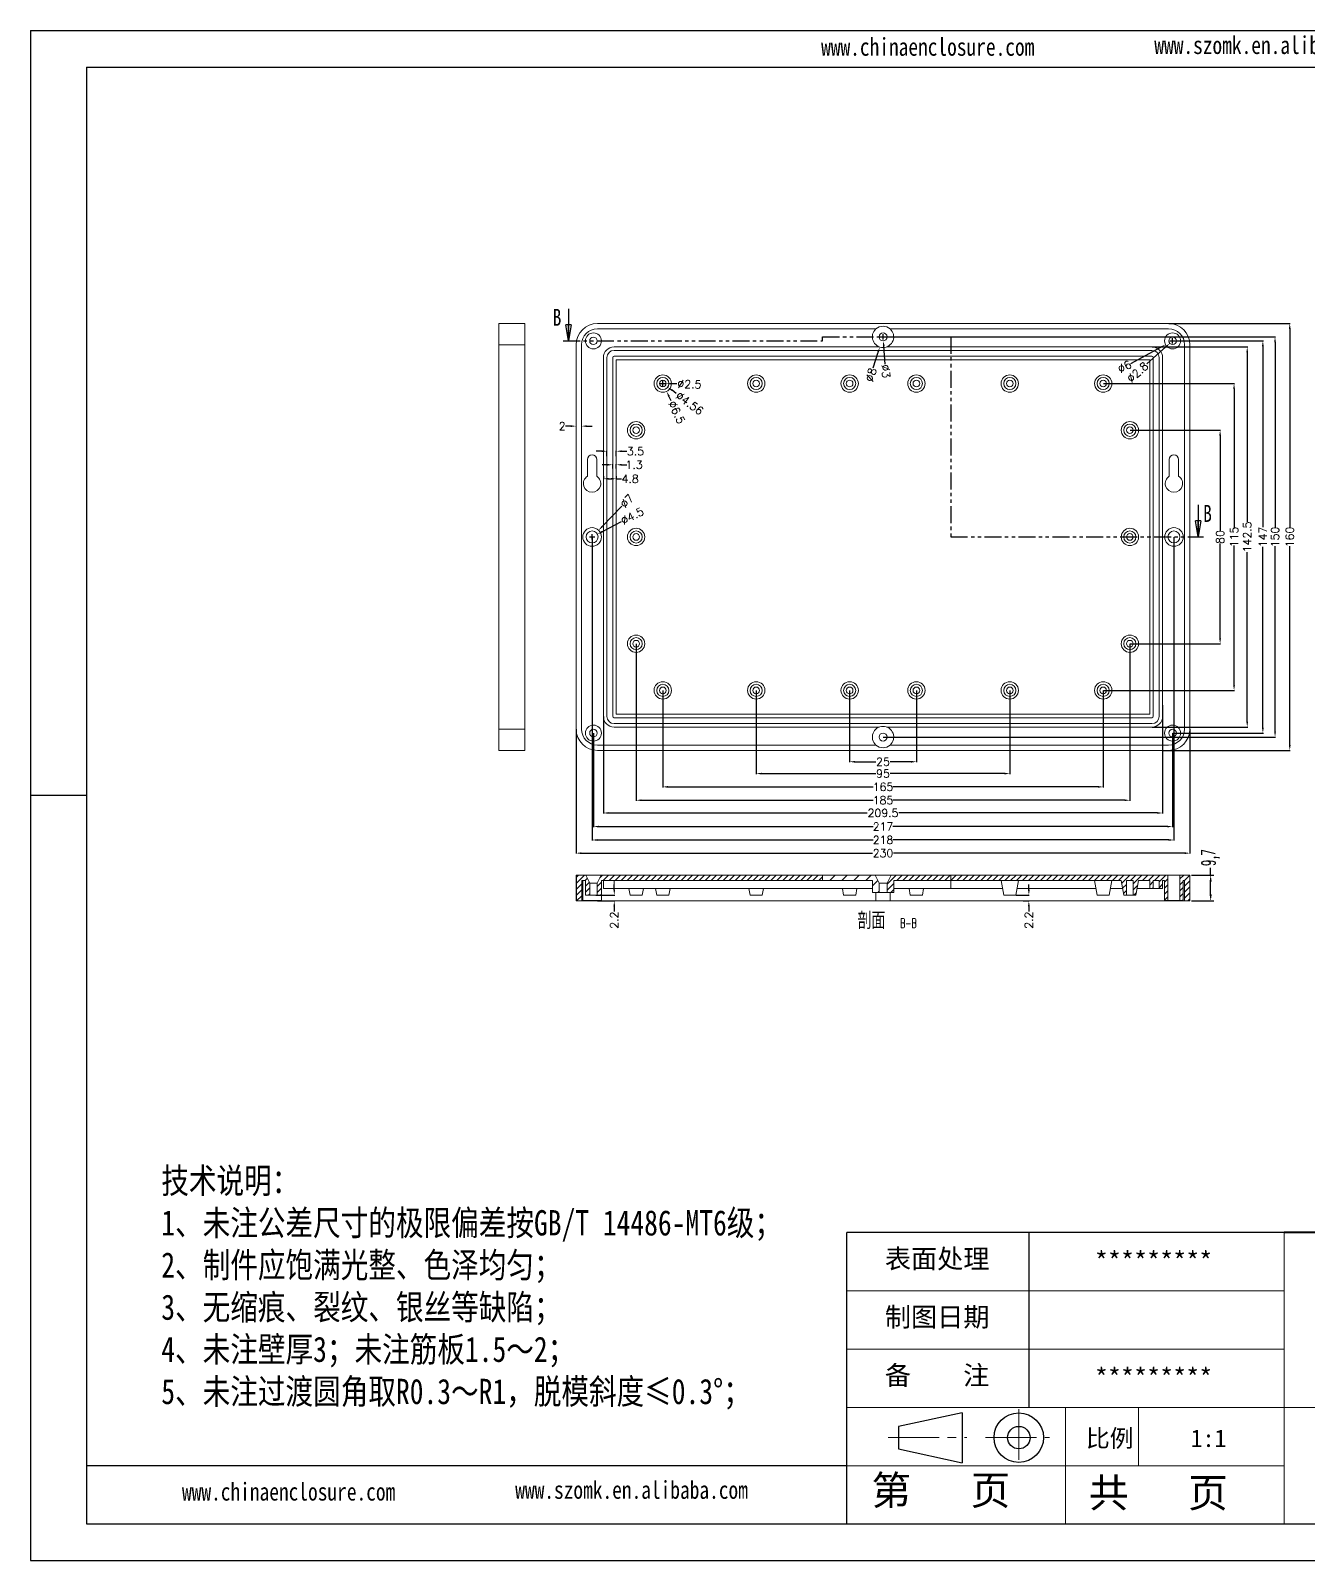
# Model space of a CAD drawing. Header units: inches. Extents: x 1539 to 3411, y 532 to 1105.
# Drawn here: x 2486 to 2965, y 532 to 1105 of the extents above; entities that cross this region are included whole.
import ezdxf

# ---------------------------------------------------------------- set-up
doc = ezdxf.new("R2010")
doc.units = ezdxf.units.IN
doc.linetypes.add('CENTER2', pattern=[28.575, 19.05, -3.175, 3.175, -3.175])
doc.linetypes.add('PHANTOM', pattern=[12.7, 6.35, -1.27, 1.27, -1.27, 1.27, -1.27])
doc.layers.add('文字', color=81, linetype='Continuous')
for name, color, linetype, lineweight in [('粗实线', 7, 'Continuous', 30), ('细实线', 3, 'Continuous', 9), ('细点划线', 2, 'CENTER2', 9)]:
    doc.layers.add(name, color=color, linetype=linetype, lineweight=lineweight)
doc.styles.add('SLDTEXTSTYLE0', font='TXT', dxfattribs={"width": 0.75})
doc.styles.add('SLDTEXTSTYLE1', font='TXT', dxfattribs={"width": 0.75, "bigfont": 'bigfont'})
doc.styles.add('SLDTEXTSTYLE2', font='TXT', dxfattribs={"width": 0.6, "bigfont": 'bigfont'})
doc.styles.get("Standard").update_dxf_attribs({"font": 'txt', "bigfont": 'gbcbig.shx'})
doc.styles.add('宋体', font='', dxfattribs={"width": 0.8, "height": 3.5})
doc.styles.get('宋体').set_extended_font_data('SimSun')
doc.dimstyles.new('3', dxfattribs={"dimtxt": 3, "dimasz": 2, "dimexe": 0.18, "dimexo": 0.0625, "dimgap": 0.2, "dimtad": 0, "dimzin": 12, "dimdsep": 46, "dimtxsty": 'Standard', "dimcen": 1, "dimclrd": 3, "dimclre": 3, "dimadec": 0, "dimazin": 0, "dimtfac": 1, "dimtofl": 0, "dimtmove": 0, "dimatfit": 3, "dimfxl": 0, "dimtolj": 1, "dimtzin": 0, "dimarcsym": 0})
doc.dimstyles.new('5', dxfattribs={"dimtxt": 5, "dimasz": 2.5, "dimexe": 1.25, "dimexo": 0.625, "dimtad": 0, "dimzin": 12, "dimtxsty": 'SLDTEXTSTYLE2', "dimcen": 2.5, "dimclrd": 3, "dimclre": 3, "dimclrt": 256, "dimadec": 0, "dimazin": 0, "dimtfac": 1, "dimtmove": 0, "dimatfit": 3, "dimfxl": 0, "dimarcsym": 0})
pattern_1 = [(45, (0, -3.431), (-1.122532, 1.122532), [])]

# ---------------------------------------------------------------- blocks, each defined once
blk = doc.blocks.new('_CLOSED')
at = {"color": 0, "linetype": 'ByBlock', "lineweight": -2}
for p, q in [((-1, 0.166667), (0, 0)), ((-1, 0.166667), (-1, -0.166667)), ((0, 0), (-1, -0.166667)), ((0, 0), (-1, 0))]:
    blk.add_line(p, q, dxfattribs=at)
blk = doc.blocks.new('SW_NOTE_1')
at = {"color": 0, "linetype": 'Continuous', "lineweight": 0, "attachment_point": 2}
for s, insert, char_height, style in [('\\M+19655\\M+196CA', (8.33, 8.19), 6.35, 'SLDTEXTSTYLE1'), ('B-B', (22.23, 5.8), 3.5, 'SLDTEXTSTYLE2')]:
    blk.add_mtext(s, dxfattribs=dict(at, insert=insert, char_height=char_height, style=style))
blk = doc.blocks.new('*D145')
at = {"color": 3, "lineweight": -2}
for p, q in [((2792.96, 857.82), (2792.96, 830.95)), ((2817.96, 857.82), (2817.96, 830.95)), ((2794.96, 831.13), (2802.76, 831.13)), ((2815.96, 831.13), (2808.16, 831.13))]:
    blk.add_line(p, q, dxfattribs=at)
at = {"color": 3}
for points in [[(2794.96, 831.46), (2794.96, 830.79), (2792.96, 831.13)], [(2815.96, 831.46), (2815.96, 830.79), (2817.96, 831.13)]]:
    blk.add_solid(points, dxfattribs=at)
at = {"layer": 'Defpoints', "color": 0}
for p in [(2792.96, 857.88), (2817.96, 857.88), (2817.96, 831.13)]:
    blk.add_point(p, dxfattribs=at)
at = {"color": 0, "insert": (2805.46, 831.13), "char_height": 3, "attachment_point": 5}
blk.add_mtext('\\A1;25', dxfattribs=at)
blk = doc.blocks.new('*D146')
at = {"color": 3, "lineweight": -2}
for p, q in [((2757.96, 857.82), (2757.96, 826.51)), ((2852.96, 857.82), (2852.96, 826.51)), ((2759.96, 826.69), (2802.76, 826.69)), ((2850.96, 826.69), (2808.16, 826.69))]:
    blk.add_line(p, q, dxfattribs=at)
at = {"color": 3}
for points in [[(2759.96, 827.02), (2759.96, 826.35), (2757.96, 826.69)], [(2850.96, 827.02), (2850.96, 826.35), (2852.96, 826.69)]]:
    blk.add_solid(points, dxfattribs=at)
at = {"layer": 'Defpoints', "color": 0}
for p in [(2757.96, 857.88), (2852.96, 857.88), (2852.96, 826.69)]:
    blk.add_point(p, dxfattribs=at)
at = {"color": 0, "insert": (2805.46, 826.69), "char_height": 3, "attachment_point": 5}
blk.add_mtext('\\A1;95', dxfattribs=at)
blk = doc.blocks.new('*D147')
at = {"color": 3, "lineweight": -2}
for p, q in [((2722.96, 857.82), (2722.96, 821.53)), ((2887.96, 857.82), (2887.96, 821.53)), ((2724.96, 821.71), (2801.76, 821.71)), ((2885.96, 821.71), (2809.16, 821.71))]:
    blk.add_line(p, q, dxfattribs=at)
at = {"color": 3}
for points in [[(2724.96, 822.04), (2724.96, 821.37), (2722.96, 821.71)], [(2885.96, 822.04), (2885.96, 821.37), (2887.96, 821.71)]]:
    blk.add_solid(points, dxfattribs=at)
at = {"layer": 'Defpoints', "color": 0}
for p in [(2722.96, 857.88), (2887.96, 857.88), (2887.96, 821.71)]:
    blk.add_point(p, dxfattribs=at)
at = {"color": 0, "insert": (2805.46, 821.71), "char_height": 3, "attachment_point": 5}
blk.add_mtext('\\A1;165', dxfattribs=at)
blk = doc.blocks.new('*D148')
at = {"color": 3, "lineweight": -2}
for p, q in [((2712.96, 875.32), (2712.96, 816.52)), ((2897.96, 875.32), (2897.96, 816.52)), ((2714.96, 816.7), (2801.76, 816.7)), ((2895.96, 816.7), (2809.16, 816.7))]:
    blk.add_line(p, q, dxfattribs=at)
at = {"color": 3}
for points in [[(2714.96, 817.03), (2714.96, 816.36), (2712.96, 816.7)], [(2895.96, 817.03), (2895.96, 816.36), (2897.96, 816.7)]]:
    blk.add_solid(points, dxfattribs=at)
at = {"layer": 'Defpoints', "color": 0}
for p in [(2712.96, 875.38), (2897.96, 875.38), (2712.96, 816.7)]:
    blk.add_point(p, dxfattribs=at)
at = {"color": 0, "insert": (2805.46, 816.7), "char_height": 3, "attachment_point": 5}
blk.add_mtext('\\A1;185', dxfattribs=at)
blk = doc.blocks.new('*D149')
at = {"color": 3, "lineweight": -2}
for p, q in [((2910.21, 852.31), (2910.21, 811.74)), ((2700.71, 848.07), (2700.71, 811.74)), ((2702.71, 811.92), (2799.51, 811.92)), ((2908.21, 811.92), (2811.41, 811.92))]:
    blk.add_line(p, q, dxfattribs=at)
at = {"color": 3}
for points in [[(2702.71, 812.25), (2702.71, 811.59), (2700.71, 811.92)], [(2908.21, 812.25), (2908.21, 811.59), (2910.21, 811.92)]]:
    blk.add_solid(points, dxfattribs=at)
at = {"layer": 'Defpoints', "color": 0}
for p in [(2910.21, 852.37), (2700.71, 848.13), (2700.71, 811.92)]:
    blk.add_point(p, dxfattribs=at)
at = {"color": 0, "insert": (2805.46, 811.92), "char_height": 3, "attachment_point": 5}
blk.add_mtext('\\A1;209.5', dxfattribs=at)
blk = doc.blocks.new('*D150')
at = {"color": 3, "lineweight": -2}
for p, q in [((2696.96, 841.82), (2696.96, 806.65)), ((2913.96, 841.82), (2913.96, 806.65)), ((2698.96, 806.83), (2801.76, 806.83)), ((2911.96, 806.83), (2809.16, 806.83))]:
    blk.add_line(p, q, dxfattribs=at)
at = {"color": 3}
for points in [[(2698.96, 807.16), (2698.96, 806.49), (2696.96, 806.83)], [(2911.96, 807.16), (2911.96, 806.49), (2913.96, 806.83)]]:
    blk.add_solid(points, dxfattribs=at)
at = {"layer": 'Defpoints', "color": 0}
for p in [(2696.96, 841.88), (2913.96, 841.88), (2696.96, 806.83)]:
    blk.add_point(p, dxfattribs=at)
at = {"color": 0, "insert": (2805.46, 806.83), "char_height": 3, "attachment_point": 5}
blk.add_mtext('\\A1;217', dxfattribs=at)
blk = doc.blocks.new('*D151')
at = {"color": 3, "lineweight": -2}
for p, q in [((2696.46, 915.32), (2696.46, 801.62)), ((2914.46, 915.32), (2914.46, 801.62)), ((2698.46, 801.8), (2801.76, 801.8)), ((2912.46, 801.8), (2809.16, 801.8))]:
    blk.add_line(p, q, dxfattribs=at)
at = {"color": 3}
for points in [[(2698.46, 802.13), (2698.46, 801.46), (2696.46, 801.8)], [(2912.46, 802.13), (2912.46, 801.46), (2914.46, 801.8)]]:
    blk.add_solid(points, dxfattribs=at)
at = {"layer": 'Defpoints', "color": 0}
for p in [(2696.46, 915.38), (2914.46, 915.38), (2696.46, 801.8)]:
    blk.add_point(p, dxfattribs=at)
at = {"color": 0, "insert": (2805.46, 801.8), "char_height": 3, "attachment_point": 5}
blk.add_mtext('\\A1;218', dxfattribs=at)
blk = doc.blocks.new('*D152')
at = {"color": 3, "lineweight": -2}
for p, q in [((2690.46, 843.32), (2690.46, 796.68)), ((2920.46, 843.32), (2920.46, 796.68)), ((2692.46, 796.86), (2801.51, 796.86)), ((2918.46, 796.86), (2809.41, 796.86))]:
    blk.add_line(p, q, dxfattribs=at)
at = {"color": 3}
for points in [[(2692.46, 797.19), (2692.46, 796.53), (2690.46, 796.86)], [(2918.46, 797.19), (2918.46, 796.53), (2920.46, 796.86)]]:
    blk.add_solid(points, dxfattribs=at)
at = {"layer": 'Defpoints', "color": 0}
for p in [(2690.46, 843.38), (2920.46, 843.38), (2690.46, 796.86)]:
    blk.add_point(p, dxfattribs=at)
at = {"color": 0, "insert": (2805.46, 796.86), "char_height": 3, "attachment_point": 5}
blk.add_mtext('\\A1;230', dxfattribs=at)
blk = doc.blocks.new('*D153')
at = {"color": 3, "lineweight": -2}
for p, q in [((2898.02, 955.38), (2931.94, 955.38)), ((2931.76, 953.38), (2931.76, 917.83)), ((2931.76, 877.38), (2931.76, 912.93)), ((2898.02, 875.38), (2931.94, 875.38))]:
    blk.add_line(p, q, dxfattribs=at)
at = {"color": 3}
for points in [[(2931.42, 953.38), (2932.09, 953.38), (2931.76, 955.38)], [(2931.42, 877.38), (2932.09, 877.38), (2931.76, 875.38)]]:
    blk.add_solid(points, dxfattribs=at)
at = {"layer": 'Defpoints', "color": 0}
for p in [(2897.96, 955.38), (2931.76, 955.38), (2897.96, 875.38)]:
    blk.add_point(p, dxfattribs=at)
at = {"color": 0, "insert": (2931.76, 915.38), "char_height": 3, "attachment_point": 5, "rotation": 90}
blk.add_mtext('\\A1;80', dxfattribs=at)
blk = doc.blocks.new('*D154')
at = {"color": 3, "lineweight": -2}
for p, q in [((2888.02, 972.88), (2937.17, 972.88)), ((2936.99, 970.88), (2936.99, 918.58)), ((2936.99, 859.88), (2936.99, 912.18)), ((2888.02, 857.88), (2937.17, 857.88))]:
    blk.add_line(p, q, dxfattribs=at)
at = {"color": 3}
for points in [[(2936.65, 970.88), (2937.32, 970.88), (2936.99, 972.88)], [(2936.65, 859.88), (2937.32, 859.88), (2936.99, 857.88)]]:
    blk.add_solid(points, dxfattribs=at)
at = {"layer": 'Defpoints', "color": 0}
for p in [(2887.96, 972.88), (2936.99, 972.88), (2887.96, 857.88)]:
    blk.add_point(p, dxfattribs=at)
at = {"color": 0, "insert": (2936.99, 915.38), "char_height": 3, "attachment_point": 5, "rotation": 90}
blk.add_mtext('\\A1;115', dxfattribs=at)
blk = doc.blocks.new('*D155')
at = {"color": 3, "lineweight": -2}
for p, q in [((2906.27, 986.63), (2942.1, 986.63)), ((2941.92, 984.63), (2941.92, 921.08)), ((2941.92, 846.13), (2941.92, 909.68)), ((2906.27, 844.13), (2942.1, 844.13))]:
    blk.add_line(p, q, dxfattribs=at)
at = {"color": 3}
for points in [[(2941.58, 984.63), (2942.25, 984.63), (2941.92, 986.63)], [(2941.58, 846.13), (2942.25, 846.13), (2941.92, 844.13)]]:
    blk.add_solid(points, dxfattribs=at)
at = {"layer": 'Defpoints', "color": 0}
for p in [(2906.21, 986.63), (2941.92, 986.63), (2906.21, 844.13)]:
    blk.add_point(p, dxfattribs=at)
at = {"color": 0, "insert": (2941.92, 915.38), "char_height": 3, "attachment_point": 5, "rotation": 90}
blk.add_mtext('\\A1;142.5', dxfattribs=at)
blk = doc.blocks.new('*D156')
at = {"color": 3, "lineweight": -2}
for p, q in [((2914.02, 988.88), (2947.96, 988.88)), ((2947.78, 986.88), (2947.78, 919.08)), ((2947.78, 843.88), (2947.78, 911.68)), ((2914.02, 841.88), (2947.96, 841.88))]:
    blk.add_line(p, q, dxfattribs=at)
at = {"color": 3}
for points in [[(2947.44, 986.88), (2948.11, 986.88), (2947.78, 988.88)], [(2947.44, 843.88), (2948.11, 843.88), (2947.78, 841.88)]]:
    blk.add_solid(points, dxfattribs=at)
at = {"layer": 'Defpoints', "color": 0}
for p in [(2913.96, 988.88), (2947.78, 988.88), (2913.96, 841.88)]:
    blk.add_point(p, dxfattribs=at)
at = {"color": 0, "insert": (2947.78, 915.38), "char_height": 3, "attachment_point": 5, "rotation": 90}
blk.add_mtext('\\A1;147', dxfattribs=at)
blk = doc.blocks.new('*D157')
at = {"color": 3, "lineweight": -2}
for p, q in [((2805.52, 990.38), (2952.52, 990.38)), ((2952.34, 988.38), (2952.34, 918.83)), ((2952.34, 842.38), (2952.34, 911.93)), ((2805.52, 840.38), (2952.52, 840.38))]:
    blk.add_line(p, q, dxfattribs=at)
at = {"color": 3}
for points in [[(2952.01, 988.38), (2952.68, 988.38), (2952.34, 990.38)], [(2952.01, 842.38), (2952.68, 842.38), (2952.34, 840.38)]]:
    blk.add_solid(points, dxfattribs=at)
at = {"layer": 'Defpoints', "color": 0}
for p in [(2805.46, 990.38), (2952.34, 990.38), (2805.46, 840.38)]:
    blk.add_point(p, dxfattribs=at)
at = {"color": 0, "insert": (2952.34, 915.38), "char_height": 3, "attachment_point": 5, "rotation": 90}
blk.add_mtext('\\A1;150', dxfattribs=at)
blk = doc.blocks.new('*D158')
at = {"color": 3, "lineweight": -2}
for p, q in [((2912.52, 995.38), (2958.04, 995.38)), ((2957.86, 993.38), (2957.86, 918.83)), ((2957.86, 837.38), (2957.86, 911.93)), ((2910.27, 835.38), (2958.04, 835.38))]:
    blk.add_line(p, q, dxfattribs=at)
at = {"color": 3}
for points in [[(2957.52, 993.38), (2958.19, 993.38), (2957.86, 995.38)], [(2957.52, 837.38), (2958.19, 837.38), (2957.86, 835.38)]]:
    blk.add_solid(points, dxfattribs=at)
at = {"layer": 'Defpoints', "color": 0}
for p in [(2912.46, 995.38), (2910.21, 835.38), (2957.86, 835.38)]:
    blk.add_point(p, dxfattribs=at)
at = {"color": 0, "insert": (2957.86, 915.38), "char_height": 3, "attachment_point": 5, "rotation": 90}
blk.add_mtext('\\A1;160', dxfattribs=at)
blk = doc.blocks.new('*D159')
at = {"color": 3, "lineweight": -2}
for p, q in [((2928.22, 788.64), (2928.22, 791.32)), ((2921.09, 788.64), (2929.47, 788.64)), ((2928.22, 781.44), (2928.22, 786.14)), ((2921.09, 778.94), (2929.47, 778.94))]:
    blk.add_line(p, q, dxfattribs=at)
at = {"color": 3}
for points in [[(2927.8, 786.14), (2928.63, 786.14), (2928.22, 788.64)], [(2927.8, 781.44), (2928.63, 781.44), (2928.22, 778.94)]]:
    blk.add_solid(points, dxfattribs=at)
at = {"layer": 'Defpoints', "color": 0}
for p in [(2920.46, 788.64), (2928.22, 788.64), (2920.46, 778.94)]:
    blk.add_point(p, dxfattribs=at)
at = {"insert": (2928.22, 795.19), "char_height": 5, "attachment_point": 5, "rotation": 90, "style": 'SLDTEXTSTYLE2'}
blk.add_mtext('9,7', dxfattribs=at)
blk = doc.blocks.new('*D160')
at = {"color": 3, "lineweight": -2}
for p, q in [((2855.3, 781.14), (2860.28, 781.14)), ((2860.1, 783.14), (2860.1, 785.14)), ((2857.93, 778.94), (2860.28, 778.94)), ((2860.1, 776.94), (2860.1, 774.94))]:
    blk.add_line(p, q, dxfattribs=at)
at = {"color": 3}
for points in [[(2859.77, 783.14), (2860.44, 783.14), (2860.1, 781.14)], [(2859.77, 776.94), (2860.44, 776.94), (2860.1, 778.94)]]:
    blk.add_solid(points, dxfattribs=at)
at = {"layer": 'Defpoints', "color": 0}
for p in [(2855.24, 781.14), (2857.87, 778.94), (2860.1, 778.94)]:
    blk.add_point(p, dxfattribs=at)
at = {"color": 0, "insert": (2860.1, 771.74), "char_height": 3, "attachment_point": 5, "rotation": 90}
blk.add_mtext('\\A1;2.2', dxfattribs=at)
blk = doc.blocks.new('*D161')
at = {"color": 3, "lineweight": -2}
for p, q in [((2697.92, 781.14), (2704.95, 781.14)), ((2704.77, 783.14), (2704.77, 785.14)), ((2698.52, 778.94), (2704.95, 778.94)), ((2704.77, 776.94), (2704.77, 774.94))]:
    blk.add_line(p, q, dxfattribs=at)
at = {"color": 3}
for points in [[(2704.44, 783.14), (2705.1, 783.14), (2704.77, 781.14)], [(2704.44, 776.94), (2705.1, 776.94), (2704.77, 778.94)]]:
    blk.add_solid(points, dxfattribs=at)
at = {"layer": 'Defpoints', "color": 0}
for p in [(2697.85, 781.14), (2704.77, 781.14), (2698.46, 778.94)]:
    blk.add_point(p, dxfattribs=at)
at = {"color": 0, "insert": (2704.77, 771.74), "char_height": 3, "attachment_point": 5, "rotation": 90}
blk.add_mtext('\\A1;2.2', dxfattribs=at)
blk = doc.blocks.new('*D162')
at = {"color": 3, "lineweight": -2}
for p, q in [((2721.96, 972.88), (2723.96, 972.88)), ((2722.96, 971.88), (2722.96, 973.88)), ((2726.11, 966.35), (2725.24, 968.15))]:
    blk.add_line(p, q, dxfattribs=at)
at = {"color": 3}
blk.add_solid([(2725.54, 968.3), (2724.94, 968.01), (2724.37, 969.95)], dxfattribs=at)
at = {"layer": 'Defpoints', "color": 0}
for p in [(2721.55, 975.81), (2724.37, 969.95)]:
    blk.add_point(p, dxfattribs=at)
at = {"color": 0, "insert": (2728.15, 962.11), "char_height": 3, "attachment_point": 5, "rotation": 295.70769}
blk.add_mtext('\\A1;∅6.5', dxfattribs=at)
blk = doc.blocks.new('*D163')
at = {"color": 3, "lineweight": -2}
for p, q in [((2721.96, 972.88), (2723.96, 972.88)), ((2722.96, 971.88), (2722.96, 973.88)), ((2728.02, 969.16), (2726.41, 970.35))]:
    blk.add_line(p, q, dxfattribs=at)
at = {"color": 3}
blk.add_solid([(2726.61, 970.61), (2726.21, 970.08), (2724.8, 971.53)], dxfattribs=at)
at = {"layer": 'Defpoints', "color": 0}
for p in [(2721.13, 974.23), (2724.8, 971.53)]:
    blk.add_point(p, dxfattribs=at)
at = {"color": 0, "insert": (2733.01, 965.49), "char_height": 3, "attachment_point": 5, "rotation": 323.6519}
blk.add_mtext('\\A1;∅4.56', dxfattribs=at)
blk = doc.blocks.new('*D164')
at = {"color": 3, "lineweight": -2}
for p, q in [((2721.96, 972.88), (2723.96, 972.88)), ((2722.96, 971.88), (2722.96, 973.88)), ((2728.21, 972.75), (2726.21, 972.8))]:
    blk.add_line(p, q, dxfattribs=at)
at = {"color": 3}
blk.add_solid([(2726.22, 973.14), (2726.2, 972.47), (2724.21, 972.85)], dxfattribs=at)
at = {"layer": 'Defpoints', "color": 0}
for p in [(2721.71, 972.91), (2724.21, 972.85)]:
    blk.add_point(p, dxfattribs=at)
at = {"color": 0, "insert": (2732.91, 972.64), "char_height": 3, "attachment_point": 5, "rotation": 358.59436}
blk.add_mtext('\\A1;∅2.5', dxfattribs=at)
blk = doc.blocks.new('*D165')
at = {"color": 3, "lineweight": -2}
for p, q in [((2804.46, 990.38), (2806.46, 990.38)), ((2805.46, 989.38), (2805.46, 991.38)), ((2801.76, 978.75), (2803.64, 984.66))]:
    blk.add_line(p, q, dxfattribs=at)
at = {"color": 3}
blk.add_solid([(2803.32, 984.77), (2803.96, 984.56), (2804.25, 986.57)], dxfattribs=at)
at = {"layer": 'Defpoints', "color": 0}
for p in [(2806.67, 994.19), (2804.25, 986.57)]:
    blk.add_point(p, dxfattribs=at)
at = {"color": 0, "insert": (2800.94, 976.17), "char_height": 3, "attachment_point": 5, "rotation": 72.35083}
blk.add_mtext('\\A1;∅8', dxfattribs=at)
blk = doc.blocks.new('*D166')
at = {"color": 3, "lineweight": -2}
for p, q in [((2804.46, 990.38), (2806.46, 990.38)), ((2805.46, 989.38), (2805.46, 991.38)), ((2806.28, 980.2), (2805.74, 986.89))]:
    blk.add_line(p, q, dxfattribs=at)
at = {"color": 3}
blk.add_solid([(2806.08, 986.92), (2805.41, 986.87), (2805.58, 988.89)], dxfattribs=at)
at = {"layer": 'Defpoints', "color": 0}
for p in [(2805.34, 991.88), (2805.58, 988.89)]:
    blk.add_point(p, dxfattribs=at)
at = {"color": 0, "insert": (2806.5, 977.51), "char_height": 3, "attachment_point": 5, "rotation": 274.61677}
blk.add_mtext('\\A1;∅3', dxfattribs=at)
blk = doc.blocks.new('*D167')
at = {"color": 3, "lineweight": -2}
for p, q in [((2707.63, 926.92), (2700.29, 919.33)), ((2695.46, 915.38), (2697.46, 915.38)), ((2696.46, 914.38), (2696.46, 916.38))]:
    blk.add_line(p, q, dxfattribs=at)
at = {"color": 3}
blk.add_solid([(2700.05, 919.56), (2700.53, 919.1), (2698.9, 917.9)], dxfattribs=at)
at = {"layer": 'Defpoints', "color": 0}
for p in [(2698.9, 917.9), (2694.03, 912.87)]:
    blk.add_point(p, dxfattribs=at)
at = {"color": 0, "insert": (2709.51, 928.86), "char_height": 3, "attachment_point": 5, "rotation": 45.91702}
blk.add_mtext('\\A1;∅7', dxfattribs=at)
blk = doc.blocks.new('*D168')
at = {"color": 3, "lineweight": -2}
for p, q in [((2707.36, 921.08), (2700.23, 917.35)), ((2695.46, 915.38), (2697.46, 915.38)), ((2696.46, 914.38), (2696.46, 916.38))]:
    blk.add_line(p, q, dxfattribs=at)
at = {"color": 3}
blk.add_solid([(2700.07, 917.65), (2700.38, 917.06), (2698.46, 916.42)], dxfattribs=at)
at = {"layer": 'Defpoints', "color": 0}
for p in [(2694.47, 914.34), (2698.46, 916.42)]:
    blk.add_point(p, dxfattribs=at)
at = {"color": 0, "insert": (2711.52, 923.25), "char_height": 3, "attachment_point": 5, "rotation": 27.59266}
blk.add_mtext('\\A1;∅4.5', dxfattribs=at)
blk = doc.blocks.new('*D169')
at = {"color": 3, "lineweight": -2}
for p, q in [((2898.34, 980.46), (2909.56, 986.51)), ((2912.96, 988.88), (2914.96, 988.88)), ((2913.96, 987.88), (2913.96, 989.88))]:
    blk.add_line(p, q, dxfattribs=at)
at = {"color": 3}
blk.add_solid([(2909.4, 986.8), (2909.72, 986.22), (2911.32, 987.46)], dxfattribs=at)
at = {"layer": 'Defpoints', "color": 0}
for p in [(2911.32, 987.46), (2916.6, 990.31)]:
    blk.add_point(p, dxfattribs=at)
at = {"color": 0, "insert": (2895.96, 979.18), "char_height": 3, "attachment_point": 5, "rotation": 28.31996}
blk.add_mtext('\\A1;∅6', dxfattribs=at)
blk = doc.blocks.new('*D170')
at = {"color": 3, "lineweight": -2}
for p, q in [((2904.33, 980.27), (2911.43, 986.62)), ((2912.96, 988.88), (2914.96, 988.88)), ((2913.96, 987.88), (2913.96, 989.88))]:
    blk.add_line(p, q, dxfattribs=at)
at = {"color": 3}
blk.add_solid([(2911.2, 986.87), (2911.65, 986.37), (2912.92, 987.95)], dxfattribs=at)
at = {"layer": 'Defpoints', "color": 0}
for p in [(2912.92, 987.95), (2915.01, 989.81)]:
    blk.add_point(p, dxfattribs=at)
at = {"color": 0, "insert": (2900.82, 977.14), "char_height": 3, "attachment_point": 5, "rotation": 41.78151}
blk.add_mtext('\\A1;∅2.8', dxfattribs=at)
blk = doc.blocks.new('*D171')
at = {"color": 3, "lineweight": -2}
for p, q in [((2702.21, 942.44), (2700.21, 942.44)), ((2704.21, 941.1), (2704.21, 942.62)), ((2705.51, 941.1), (2705.51, 942.62)), ((2707.51, 942.44), (2709.51, 942.44))]:
    blk.add_line(p, q, dxfattribs=at)
at = {"color": 3}
for points in [[(2702.21, 942.78), (2702.21, 942.11), (2704.21, 942.44)], [(2707.51, 942.78), (2707.51, 942.11), (2705.51, 942.44)]]:
    blk.add_solid(points, dxfattribs=at)
at = {"layer": 'Defpoints', "color": 0}
for p in [(2704.21, 941.03), (2705.51, 942.44), (2705.51, 941.03)]:
    blk.add_point(p, dxfattribs=at)
at = {"color": 0, "insert": (2712.21, 942.44), "char_height": 3, "attachment_point": 5}
blk.add_mtext('\\A1;1.3', dxfattribs=at)
blk = doc.blocks.new('*D172')
at = {"color": 3, "lineweight": -2}
for p, q in [((2700.01, 947.53), (2698.01, 947.53)), ((2702.01, 945.69), (2702.01, 947.71)), ((2705.51, 945.69), (2705.51, 947.71)), ((2707.51, 947.53), (2709.51, 947.53))]:
    blk.add_line(p, q, dxfattribs=at)
at = {"color": 3}
for points in [[(2700.01, 947.86), (2700.01, 947.19), (2702.01, 947.53)], [(2707.51, 947.86), (2707.51, 947.19), (2705.51, 947.53)]]:
    blk.add_solid(points, dxfattribs=at)
at = {"layer": 'Defpoints', "color": 0}
for p in [(2705.51, 947.53), (2702.01, 945.62), (2705.51, 945.62)]:
    blk.add_point(p, dxfattribs=at)
at = {"color": 0, "insert": (2712.71, 947.53), "char_height": 3, "attachment_point": 5}
blk.add_mtext('\\A1;3.5', dxfattribs=at)
blk = doc.blocks.new('*D173')
at = {"color": 3, "lineweight": -2}
for p, q in [((2700.71, 938.16), (2700.71, 937)), ((2702.71, 937.18), (2703.51, 937.18)), ((2705.51, 938.16), (2705.51, 937)), ((2705.51, 937.18), (2707.51, 937.18))]:
    blk.add_line(p, q, dxfattribs=at)
at = {"color": 3}
for points in [[(2702.71, 937.51), (2702.71, 936.85), (2700.71, 937.18)], [(2703.51, 937.51), (2703.51, 936.85), (2705.51, 937.18)]]:
    blk.add_solid(points, dxfattribs=at)
at = {"layer": 'Defpoints', "color": 0}
for p in [(2700.71, 938.22), (2705.51, 938.22), (2705.51, 937.18)]:
    blk.add_point(p, dxfattribs=at)
at = {"color": 0, "insert": (2710.71, 937.18), "char_height": 3, "attachment_point": 5}
blk.add_mtext('\\A1;4.8', dxfattribs=at)
blk = doc.blocks.new('*D174')
at = {"color": 3, "lineweight": -2}
for p, q in [((2688.46, 956.92), (2686.46, 956.92)), ((2690.46, 956.99), (2690.46, 957.1)), ((2692.46, 956.99), (2692.46, 957.1)), ((2694.46, 956.92), (2696.46, 956.92))]:
    blk.add_line(p, q, dxfattribs=at)
at = {"color": 3}
for points in [[(2688.46, 957.26), (2688.46, 956.59), (2690.46, 956.92)], [(2694.46, 957.26), (2694.46, 956.59), (2692.46, 956.92)]]:
    blk.add_solid(points, dxfattribs=at)
at = {"layer": 'Defpoints', "color": 0}
for p in [(2690.46, 956.92), (2690.46, 956.92), (2692.46, 956.92)]:
    blk.add_point(p, dxfattribs=at)
at = {"color": 0, "insert": (2685.26, 956.92), "char_height": 3, "attachment_point": 5}
blk.add_mtext('\\A1;2', dxfattribs=at)

msp = doc.modelspace()

# ---------------------------------------------------------------- hatches: boundary and pattern name
at = {"linetype": 'Continuous', "lineweight": 0}
h = msp.add_hatch(dxfattribs=at)
h.set_pattern_fill('ANSI31', color=4, scale=0.5, style=0)
h.set_pattern_definition(pattern_1)
h.paths.add_polyline_path([(2690.604, 778.941), (2692.652, 778.941), (2692.652, 786.641), (2693.962, 786.641), (2693.962, 781.141), (2695.562, 781.141), (2695.562, 785.641), (2694.062, 788.641), (2690.604, 788.641)], flags=0)
h = msp.add_hatch(dxfattribs=at)
h.set_pattern_fill('ANSI31', color=4, scale=0.5, style=0)
h.set_pattern_definition(pattern_1)
h.paths.add_polyline_path([(2699.962, 786.641), (2782.84, 786.641), (2782.84, 788.641), (2699.862, 788.641), (2698.362, 785.641), (2698.362, 781.141), (2699.962, 781.141)], flags=0)
h = msp.add_hatch(dxfattribs=at)
h.set_pattern_fill('ANSI31', style=0)
h.set_pattern_definition([(45, (2532.6532, 663.983), (-2.245064, 2.245064), [])])
h.paths.add_polyline_path([(2782.84, 786.641), (2801.462, 786.641), (2801.462, 782.141), (2803.962, 782.141), (2803.962, 785.641), (2802.462, 788.641), (2782.84, 788.641)], flags=0)
h = msp.add_hatch(dxfattribs=at)
h.set_pattern_fill('ANSI31', color=4, scale=0.5, style=0)
h.set_pattern_definition(pattern_1)
h.paths.add_polyline_path([(2830.818, 786.641), (2830.818, 788.641), (2808.462, 788.641), (2806.962, 785.641), (2806.962, 782.141), (2809.462, 782.141), (2809.462, 786.641)], flags=0)
h = msp.add_hatch(dxfattribs=at)
h.set_pattern_fill('ANSI31', color=4, scale=0.5, style=0)
h.set_pattern_definition(pattern_1)
h.paths.add_polyline_path([(2912.212, 779.141), (2912.212, 788.641), (2830.818, 788.641), (2830.818, 786.641), (2894.712, 786.641), (2895.681, 781.141), (2896.712, 781.141), (2896.712, 786.641), (2899.212, 786.641), (2899.212, 781.141), (2900.242, 781.141), (2901.212, 786.641), (2905.412, 786.641), (2905.412, 783.641), (2906.712, 783.641), (2906.712, 786.641), (2908.912, 786.641), (2908.912, 783.641), (2910.212, 783.641), (2910.212, 786.641), (2910.962, 786.641), (2910.962, 779.141)], flags=0)
h = msp.add_hatch(dxfattribs=at)
h.set_pattern_fill('ANSI31', color=4, scale=0.5, style=0)
h.set_pattern_definition(pattern_1)
h.paths.add_polyline_path([(2918.462, 778.941), (2920.462, 778.941), (2920.462, 788.641), (2916.712, 788.641), (2916.712, 779.141), (2917.962, 779.141), (2917.962, 786.641), (2918.462, 786.641)], flags=0)

# ---------------------------------------------------------------- linework, layer by layer
for p, q in [((2486.086, 1105.186), (3297.061, 1105.186)), ((2486.086, 1105.186), (2486.086, 531.77)), ((2507.071, 1091.534), (3283.409, 1091.534)), ((2507.071, 1091.534), (2507.071, 545.422)), ((2507.071, 818.478), (2486.086, 818.478)), ((2486.086, 797.24), (2486.086, 531.77)), ((2955.742, 654.645), (2791.909, 654.645)), ((2791.909, 545.422), (2791.909, 654.645)), ((2860.172, 589.111), (2860.172, 654.645)), ((2791.909, 567.267), (2507.071, 567.267)), ((2507.071, 545.422), (3283.409, 545.422)), ((2486.086, 531.77), (3297.061, 531.77)), ((2486.086, 531.77), (2861.538, 531.77))]:
    msp.add_line(p, q)
at = {"color": 7, "linetype": 'Continuous', "lineweight": 30}
for p, q in [((2687.598, 1000.882), (2687.598, 988.882)), ((2923.483, 927.382), (2923.483, 915.382))]:
    msp.add_line(p, q, dxfattribs=at)
at = {"color": 7, "linetype": 'Continuous', "lineweight": 15}
for p, q in [((2661.514, 995.382), (2671.214, 995.382)), ((2661.514, 987.382), (2661.514, 995.382)), ((2671.214, 995.382), (2671.214, 987.382)), ((2912.462, 995.382), (2698.462, 995.382)), ((2802.816, 993.382), (2698.462, 993.382)), ((2912.462, 993.382), (2808.107, 993.382)), ((2661.514, 843.382), (2661.514, 987.382)), ((2671.214, 987.382), (2661.514, 987.382)), ((2671.214, 843.382), (2671.214, 987.382)), ((2690.462, 987.382), (2690.462, 843.382)), ((2692.462, 987.382), (2692.462, 843.382)), ((2804.07, 986.632), (2704.712, 986.632)), ((2906.212, 986.632), (2806.854, 986.632)), ((2918.462, 843.382), (2918.462, 987.382)), ((2920.462, 843.382), (2920.462, 987.382)), ((2700.712, 982.632), (2700.712, 848.132)), ((2702.012, 982.632), (2702.012, 848.132)), ((2704.212, 982.632), (2704.212, 848.132)), ((2906.212, 985.332), (2704.712, 985.332)), ((2906.212, 983.132), (2704.712, 983.132)), ((2705.512, 981.832), (2705.512, 848.932)), ((2905.412, 981.832), (2705.512, 981.832)), ((2905.412, 848.932), (2905.412, 981.832)), ((2906.712, 848.132), (2906.712, 982.632)), ((2908.912, 848.132), (2908.912, 982.632)), ((2910.212, 848.132), (2910.212, 982.632)), ((2694.712, 938.121), (2694.712, 944.382)), ((2698.212, 944.382), (2698.212, 938.121)), ((2912.712, 944.382), (2912.712, 938.121)), ((2916.212, 938.121), (2916.212, 944.382)), ((2705.512, 848.932), (2905.412, 848.932)), ((2661.514, 843.382), (2671.214, 843.382)), ((2661.514, 835.382), (2661.514, 843.382)), ((2671.214, 843.382), (2671.214, 835.382)), ((2704.712, 847.632), (2906.212, 847.632)), ((2704.712, 845.432), (2906.212, 845.432)), ((2704.712, 844.132), (2804.07, 844.132)), ((2806.854, 844.132), (2906.212, 844.132)), ((2698.462, 837.382), (2802.816, 837.382)), ((2808.107, 837.382), (2912.462, 837.382)), ((2671.214, 835.382), (2661.514, 835.382)), ((2698.462, 835.382), (2912.462, 835.382)), ((2690.462, 778.941), (2690.462, 788.641)), ((2690.462, 788.641), (2690.604, 788.641)), ((2690.604, 778.941), (2690.604, 788.641)), ((2694.062, 788.641), (2690.604, 788.641)), ((2692.652, 778.941), (2692.652, 786.641)), ((2693.962, 786.641), (2692.652, 786.641)), ((2692.962, 786.641), (2692.962, 779.141)), ((2693.962, 781.141), (2693.962, 786.641)), ((2694.062, 788.641), (2695.562, 785.641)), ((2694.062, 788.641), (2699.862, 788.641)), ((2698.362, 785.641), (2695.562, 785.641)), ((2695.562, 781.141), (2695.562, 785.641)), ((2698.362, 785.641), (2699.862, 788.641)), ((2698.362, 785.641), (2698.362, 781.141)), ((2782.84, 788.641), (2699.862, 788.641)), ((2699.962, 786.641), (2699.962, 781.141)), ((2782.84, 786.641), (2699.962, 786.641)), ((2700.712, 783.641), (2700.712, 786.641)), ((2704.712, 783.641), (2704.712, 786.641)), ((2782.84, 786.641), (2782.84, 788.641)), ((2802.462, 788.641), (2782.84, 788.641)), ((2801.462, 786.641), (2782.84, 786.641)), ((2801.462, 782.141), (2801.462, 786.641)), ((2802.462, 788.641), (2803.962, 785.641)), ((2802.462, 788.641), (2808.462, 788.641)), ((2803.962, 782.141), (2803.962, 785.641)), ((2806.962, 785.641), (2803.962, 785.641)), ((2806.962, 785.641), (2808.462, 788.641)), ((2806.962, 785.641), (2806.962, 782.141)), ((2830.818, 788.641), (2808.462, 788.641)), ((2830.818, 786.641), (2809.462, 786.641)), ((2809.462, 786.641), (2809.462, 782.141)), ((2830.818, 786.641), (2830.818, 788.641)), ((2912.212, 788.641), (2830.818, 788.641)), ((2830.818, 786.641), (2830.818, 783.641)), ((2894.712, 786.641), (2830.818, 786.641)), ((2849.712, 786.641), (2850.681, 781.141)), ((2855.242, 781.141), (2856.212, 786.641)), ((2884.712, 786.641), (2885.681, 781.141)), ((2890.242, 781.141), (2891.212, 786.641)), ((2895.681, 781.141), (2894.712, 786.641)), ((2899.212, 786.641), (2896.712, 786.641)), ((2896.712, 781.141), (2896.712, 786.641)), ((2899.212, 786.641), (2899.212, 781.141)), ((2901.212, 786.641), (2900.242, 781.141)), ((2905.412, 786.641), (2901.212, 786.641)), ((2905.412, 783.641), (2905.412, 786.641)), ((2906.712, 783.641), (2906.712, 786.641)), ((2908.912, 786.641), (2906.712, 786.641)), ((2908.912, 783.641), (2908.912, 786.641)), ((2910.962, 786.641), (2910.212, 786.641)), ((2910.212, 783.641), (2910.212, 786.641)), ((2910.962, 779.141), (2910.962, 786.641)), ((2912.212, 779.141), (2912.212, 788.641)), ((2916.712, 788.641), (2912.212, 788.641)), ((2916.712, 788.641), (2916.712, 779.141)), ((2920.462, 788.641), (2916.712, 788.641)), ((2918.462, 786.641), (2917.962, 786.641)), ((2917.962, 786.641), (2917.962, 779.141)), ((2918.462, 778.941), (2918.462, 786.641)), ((2920.462, 778.941), (2920.462, 788.641)), ((2695.562, 781.141), (2693.962, 781.141)), ((2698.362, 781.141), (2695.562, 781.141)), ((2699.962, 781.141), (2698.362, 781.141)), ((2699.962, 779.141), (2699.962, 781.141)), ((2704.712, 783.641), (2700.712, 783.641)), ((2801.462, 783.641), (2704.712, 783.641)), ((2710.241, 783.641), (2710.681, 781.141)), ((2715.242, 781.141), (2710.681, 781.141)), ((2715.242, 781.141), (2715.683, 783.641)), ((2720.241, 783.641), (2720.681, 781.141)), ((2725.242, 781.141), (2720.681, 781.141)), ((2725.242, 781.141), (2725.683, 783.641)), ((2755.241, 783.641), (2755.681, 781.141)), ((2760.242, 781.141), (2755.681, 781.141)), ((2760.242, 781.141), (2760.683, 783.641)), ((2790.241, 783.641), (2790.681, 781.141)), ((2795.242, 781.141), (2790.681, 781.141)), ((2795.242, 781.141), (2795.683, 783.641)), ((2803.962, 782.141), (2801.462, 782.141)), ((2802.816, 778.941), (2802.816, 782.141)), ((2806.962, 782.141), (2803.962, 782.141)), ((2809.462, 782.141), (2806.962, 782.141)), ((2808.107, 782.141), (2808.107, 778.941)), ((2830.818, 783.641), (2809.462, 783.641)), ((2815.241, 783.641), (2815.681, 781.141)), ((2815.681, 781.141), (2820.242, 781.141)), ((2820.242, 781.141), (2820.683, 783.641)), ((2830.818, 783.641), (2850.241, 783.641)), ((2855.242, 781.141), (2850.681, 781.141)), ((2855.683, 783.641), (2885.241, 783.641)), ((2890.242, 781.141), (2885.681, 781.141)), ((2890.683, 783.641), (2895.241, 783.641)), ((2896.712, 781.141), (2895.681, 781.141)), ((2899.212, 781.141), (2896.712, 781.141)), ((2900.242, 781.141), (2899.212, 781.141)), ((2900.683, 783.641), (2905.412, 783.641)), ((2906.712, 783.641), (2905.412, 783.641)), ((2906.712, 783.641), (2908.912, 783.641)), ((2908.912, 783.641), (2910.212, 783.641)), ((2690.604, 778.941), (2690.462, 778.941)), ((2692.652, 778.941), (2690.604, 778.941)), ((2692.652, 778.941), (2698.462, 778.941)), ((2699.962, 779.141), (2692.962, 779.141)), ((2698.462, 778.941), (2802.816, 778.941)), ((2808.107, 778.941), (2802.816, 778.941)), ((2808.107, 778.941), (2912.462, 778.941)), ((2912.212, 779.141), (2910.962, 779.141)), ((2912.212, 779.141), (2916.712, 779.141)), ((2912.462, 778.941), (2918.462, 778.941)), ((2917.962, 779.141), (2916.712, 779.141)), ((2920.462, 778.941), (2918.462, 778.941))]:
    msp.add_line(p, q, dxfattribs=at)
at = {"color": 1, "linetype": 'PHANTOM', "lineweight": 30}
for p, q in [((2685.598, 988.882), (2782.84, 988.882)), ((2782.84, 988.882), (2782.84, 990.382)), ((2782.84, 990.382), (2830.818, 990.382)), ((2830.818, 990.382), (2830.818, 915.382)), ((2830.818, 915.382), (2925.483, 915.382))]:
    msp.add_line(p, q, dxfattribs=at)
at = {"color": 8, "linetype": 'Continuous', "lineweight": 15}
for p, q in [((2698.462, 778.941), (2698.462, 779.141)), ((2912.462, 779.141), (2912.462, 778.941))]:
    msp.add_line(p, q, dxfattribs=at)
at = {"color": 7, "linetype": 'Continuous', "lineweight": 15}
for centre, radius in [((2696.962, 988.882), 3), ((2696.962, 988.882), 1.4), ((2805.462, 990.382), 1.5), ((2913.962, 988.882), 3), ((2913.962, 988.882), 1.4), ((2722.962, 972.882), 3.25), ((2722.962, 972.882), 2.28), ((2757.962, 972.882), 3.25), ((2757.962, 972.882), 2.28), ((2792.962, 972.882), 3.25), ((2792.962, 972.882), 2.28), ((2817.962, 972.882), 3.25), ((2817.962, 972.882), 2.28), ((2852.962, 972.882), 3.25), ((2852.962, 972.882), 2.28), ((2887.962, 972.882), 3.25), ((2887.962, 972.882), 2.28), ((2722.962, 972.882), 1.25), ((2757.962, 972.882), 1.25), ((2792.962, 972.882), 1.25), ((2817.962, 972.882), 1.25), ((2852.962, 972.882), 1.25), ((2887.962, 972.882), 1.25), ((2712.962, 955.382), 3.25), ((2712.962, 955.382), 2.28), ((2897.962, 955.382), 3.25), ((2897.962, 955.382), 2.28), ((2712.962, 955.382), 1.25), ((2897.962, 955.382), 1.25), ((2696.462, 915.382), 3.5), ((2696.462, 915.382), 2.25), ((2712.962, 915.382), 3.25), ((2712.962, 915.382), 2.28), ((2897.962, 915.382), 3.25), ((2897.962, 915.382), 2.28), ((2914.462, 915.382), 3.5), ((2914.462, 915.382), 2.25), ((2712.962, 915.382), 1.25), ((2897.962, 915.382), 1.25), ((2712.962, 875.382), 3.25), ((2712.962, 875.382), 2.28), ((2897.962, 875.382), 3.25), ((2897.962, 875.382), 2.28), ((2712.962, 875.382), 1.25), ((2897.962, 875.382), 1.25), ((2722.962, 857.882), 3.25), ((2722.962, 857.882), 2.28), ((2757.962, 857.882), 3.25), ((2757.962, 857.882), 2.28), ((2792.962, 857.882), 3.25), ((2792.962, 857.882), 2.28), ((2817.962, 857.882), 3.25), ((2817.962, 857.882), 2.28), ((2852.962, 857.882), 3.25), ((2852.962, 857.882), 2.28), ((2887.962, 857.882), 3.25), ((2887.962, 857.882), 2.28), ((2722.962, 857.882), 1.25), ((2757.962, 857.882), 1.25), ((2792.962, 857.882), 1.25), ((2817.962, 857.882), 1.25), ((2852.962, 857.882), 1.25), ((2887.962, 857.882), 1.25), ((2696.962, 841.882), 3), ((2696.962, 841.882), 1.4), ((2913.962, 841.882), 3), ((2913.962, 841.882), 1.4), ((2805.462, 840.382), 1.5)]:
    msp.add_circle(centre, radius, dxfattribs=at)
for centre, radius, start, end in [((2698.462, 987.382), 8, 90, 180), ((2698.462, 987.382), 6, 90, 180), ((2805.462, 990.382), 4, 131.409622, 48.590378), ((2805.462, 990.382), 4, 48.590378, 131.409622), ((2912.462, 987.382), 8, 0, 90), ((2912.462, 987.382), 6, 0, 90), ((2704.712, 982.632), 4, 90, 180), ((2906.212, 982.632), 4, 0, 90), ((2704.712, 982.632), 2.7, 90, 180), ((2704.712, 982.632), 0.5, 90, 180), ((2906.212, 982.632), 2.7, 0, 90), ((2906.212, 982.632), 0.5, 0, 90), ((2696.462, 944.382), 1.75, 0, 180), ((2914.462, 944.382), 1.75, 0, 180), ((2696.462, 935.382), 3.25, 122.57897, 57.42103), ((2914.462, 935.382), 3.25, 122.57897, 57.42103), ((2698.462, 843.382), 8, 180, 270), ((2698.462, 843.382), 6, 180, 270), ((2704.712, 848.132), 4, 180, 270), ((2704.712, 848.132), 2.7, 180, 270), ((2704.712, 848.132), 0.5, 180, 270), ((2805.462, 840.382), 4, 311.409622, 228.590378), ((2906.212, 848.132), 0.5, 270, 0), ((2906.212, 848.132), 4, 270, 0), ((2906.212, 848.132), 2.7, 270, 0), ((2912.462, 843.382), 8, 270, 0), ((2912.462, 843.382), 6, 270, 0), ((2805.462, 840.382), 4, 228.590378, 311.409622)]:
    msp.add_arc(centre, radius, start, end, dxfattribs=at)
at = {"layer": '粗实线', "color": 7, "lineweight": 40}
msp.add_line((3283.409, 654.645), (2955.742, 654.645), dxfattribs=at)
at = {"layer": '粗实线', "color": 7}
for p, q in [((2835.081, 587.068), (2811.213, 582.009)), ((2835.081, 587.068), (2835.081, 568.362)), ((2811.213, 582.009), (2811.213, 573.567)), ((2811.213, 573.567), (2835.081, 568.362))]:
    msp.add_line(p, q, dxfattribs=at)
for radius in [9.28, 4.221]:
    msp.add_circle((2856.324, 577.788), radius, dxfattribs=at)
at = {"layer": '细实线', "color": 7}
for p, q in [((2955.742, 654.645), (2955.742, 545.422)), ((2955.742, 632.8), (2791.909, 632.8)), ((2955.742, 610.956), (2791.909, 610.956)), ((3283.409, 589.111), (2791.909, 589.111)), ((2873.825, 589.111), (2873.825, 545.422)), ((2901.131, 589.111), (2901.131, 567.267)), ((2955.742, 567.267), (2791.909, 567.267))]:
    msp.add_line(p, q, dxfattribs=at)
at = {"layer": '细点划线', "color": 7}
for p, q in [((2856.324, 588.47), (2856.324, 567.267)), ((2807.408, 577.788), (2836.91, 577.788)), ((2843.914, 577.788), (2867.897, 577.788))]:
    msp.add_line(p, q, dxfattribs=at)

# ---------------------------------------------------------------- block references
at = {"color": 7, "linetype": 'Continuous', "lineweight": 30, "xscale": 6, "yscale": 6, "rotation": 270}
for p in [(2687.598, 988.882), (2923.483, 915.382)]:
    msp.add_blockref('_CLOSED', p, dxfattribs=at)
at = {"color": 7, "linetype": 'Continuous', "lineweight": 0}
msp.add_blockref('SW_NOTE_1', (2792.767, 766.585), dxfattribs=at)

# ---------------------------------------------------------------- texts
at = {"color": 7, "linetype": 'Continuous', "char_height": 6.35, "attachment_point": 1, "style": 'SLDTEXTSTYLE0'}
for insert in [(2681.697, 1000.882), (2925.427, 927.382)]:
    msp.add_mtext('B', dxfattribs=dict(at, insert=insert))
at = {"char_height": 7.18392, "width": 4082.98052, "attachment_point": 1}
for s, insert in [('{\\fSimHei|b0|i0|c134|p49;表面处理}', (2806.155, 648.445)), ('{\\fSimHei|b0|i0|c134|p49;*********}', (2884.838, 647.522)), ('{\\fSimHei|b0|i0|c134|p49;制图日期}', (2806.155, 626.601)), ('{\\fSimHei|b0|i0|c134|p49;备    注}', (2806.155, 604.756)), ('{\\fSimHei|b0|i0|c134|p49;*********}', (2884.838, 603.833))]:
    msp.add_mtext(s, dxfattribs=dict(at, insert=insert))
at = {"layer": '文字', "color": 0, "attachment_point": 1, "style": '宋体'}
for s, insert, char_height, width in [('www.chinaenclosure.com', (2782.262, 1102.434), 6.67469, 117.26793), ('www.szomk.en.alibaba.com', (2907.107, 1103.095), 6.67469, 117.26793), ('{\\H1.111x;技术说明：\\P1、未注公差尺寸的极限偏差按GB/T 14486-MT6级；\\P2、制件应饱满光整、色泽均匀；\\P3、无缩痕、裂纹、银丝等缺陷；\\P4、未注壁厚3；未注筋板1.5～2；\\P5、未注过渡圆角取R0.3～R1，脱模斜度≤0.3%%D；}', (2535.05, 678.853), 8.53299, 310.80004), ('www.chinaenclosure.com', (2542.809, 560.875), 6.67469, 117.26793), ('www.szomk.en.alibaba.com', (2667.654, 561.535), 6.67469, 117.26793)]:
    msp.add_mtext(s, dxfattribs=dict(at, insert=insert, char_height=char_height, width=width))
at = {"layer": '细实线', "color": 7, "attachment_point": 1}
for s, insert, char_height, width in [('{\\fSimSun|b0|i0|c134|p54;比例}', (2881.471, 580.838), 6.55333, 28.7671), ('{\\fSimSun|b0|i0|c134|p54;1:1}', (2920.723, 580.838), 6.55333, 28.7671), ('{\\fSimSun|b0|i0|c134|p54;第   页}', (2801.099, 563.512), 10.92222, 81.91667), ('{\\fSimSun|b0|i0|c134|p54; 共   页}', (2875.162, 562.584), 10.92222, 81.91667)]:
    msp.add_mtext(s, dxfattribs=dict(at, insert=insert, char_height=char_height, width=width))

# ---------------------------------------------------------------- dimensions: what is measured, and where the dimension line sits
for p1, p2, picture, middle in [((2806.674, 994.194), (2804.249, 986.57), '*D165', (2800.941, 976.175)), ((2805.341, 991.877), (2805.582, 988.887), '*D166', (2806.501, 977.51)), ((2916.603, 990.305), (2911.321, 987.459), '*D169', (2895.961, 979.182)), ((2915.006, 989.815), (2912.918, 987.949), '*D170', (2900.824, 977.143)), ((2694.027, 912.868), (2698.897, 917.896), '*D167', (2709.512, 928.857)), ((2694.468, 914.34), (2698.456, 916.424), '*D168', (2711.522, 923.253))]:
    dim = msp.add_diameter_dim_2p(p1=p1, p2=p2, dimstyle='3')
    dim.commit()
    dim.dimension.update_dxf_attribs({"geometry": picture, "text_midpoint": middle, "dimtype": 163})
for base, p1, p2, picture, middle in [((2957.855, 835.382), (2912.462, 995.382), (2910.212, 835.382), '*D158', (2957.855, 915.382)), ((2952.345, 990.382), (2805.462, 840.382), (2805.462, 990.382), '*D157', (2952.345, 915.382)), ((2941.917, 986.632), (2906.212, 844.132), (2906.212, 986.632), '*D155', (2941.917, 915.382)), ((2947.777, 988.882), (2913.962, 841.882), (2913.962, 988.882), '*D156', (2947.777, 915.382)), ((2936.986, 972.882), (2887.962, 857.882), (2887.962, 972.882), '*D154', (2936.986, 915.382)), ((2931.757, 955.382), (2897.962, 875.382), (2897.962, 955.382), '*D153', (2931.757, 915.382)), ((2860.103, 778.941), (2855.242, 781.141), (2857.872, 778.941), '*D160', (2860.103, 771.741))]:
    dim = msp.add_linear_dim(base=base, p1=p1, p2=p2, angle=90, dimstyle='3')
    dim.commit()
    dim.dimension.update_dxf_attribs({"geometry": picture, "text_midpoint": middle})
for p1, p2, picture, middle in [((2721.552, 975.81), (2724.371, 969.954), '*D162', (2728.145, 962.115)), ((2721.125, 974.234), (2724.798, 971.531), '*D163', (2733.014, 965.485)), ((2721.712, 972.913), (2724.211, 972.851), '*D164', (2732.909, 972.638))]:
    dim = msp.add_diameter_dim_2p(p1=p1, p2=p2, dimstyle='3')
    dim.commit()
    dim.dimension.update_dxf_attribs({"geometry": picture, "text_midpoint": middle})
for base, p1, p2, picture, middle in [((2690.462, 956.923), (2692.462, 956.923), (2690.462, 956.923), '*D174', (2685.262, 956.923)), ((2705.512, 947.527), (2702.012, 945.624), (2705.512, 945.624), '*D172', (2712.712, 947.527)), ((2705.512, 942.442), (2704.212, 941.033), (2705.512, 941.033), '*D171', (2712.212, 942.442)), ((2705.512, 937.181), (2700.712, 938.22), (2705.512, 938.22), '*D173', (2710.712, 937.181)), ((2696.462, 801.798), (2914.462, 915.382), (2696.462, 915.382), '*D151', (2805.462, 801.798)), ((2712.962, 816.696), (2897.962, 875.382), (2712.962, 875.382), '*D148', (2805.462, 816.696)), ((2887.962, 821.707), (2722.962, 857.882), (2887.962, 857.882), '*D147', (2805.462, 821.707)), ((2817.962, 831.128), (2792.962, 857.882), (2817.962, 857.882), '*D145', (2805.462, 831.128)), ((2700.712, 811.921), (2910.212, 852.374), (2700.712, 848.132), '*D149', (2805.462, 811.921)), ((2690.462, 796.86), (2920.462, 843.382), (2690.462, 843.382), '*D152', (2805.462, 796.86)), ((2696.962, 806.826), (2913.962, 841.882), (2696.962, 841.882), '*D150', (2805.462, 806.826))]:
    dim = msp.add_linear_dim(base=base, p1=p1, p2=p2, dimstyle='3')
    dim.commit()
    dim.dimension.update_dxf_attribs({"geometry": picture, "text_midpoint": middle})
dim = msp.add_linear_dim(base=(2852.962, 826.685), p1=(2757.962, 857.882), p2=(2852.962, 857.882), dimstyle='3')
dim.commit()
dim.dimension.update_dxf_attribs({"geometry": '*D146', "text_midpoint": (2805.462, 826.685), "dimtype": 160})
for base, p1, p2, dimstyle, picture, middle in [((2928.218, 788.641), (2920.462, 778.941), (2920.462, 788.641), '5', '*D159', (2928.218, 795.194)), ((2704.77, 781.141), (2698.462, 778.941), (2697.853, 781.141), '3', '*D161', (2704.77, 771.741))]:
    dim = msp.add_linear_dim(base=base, p1=p1, p2=p2, angle=90, dimstyle=dimstyle)
    dim.commit()
    dim.dimension.update_dxf_attribs({"geometry": picture, "text_midpoint": middle, "dimtype": 160})

doc.saveas('drawing.dxf')
